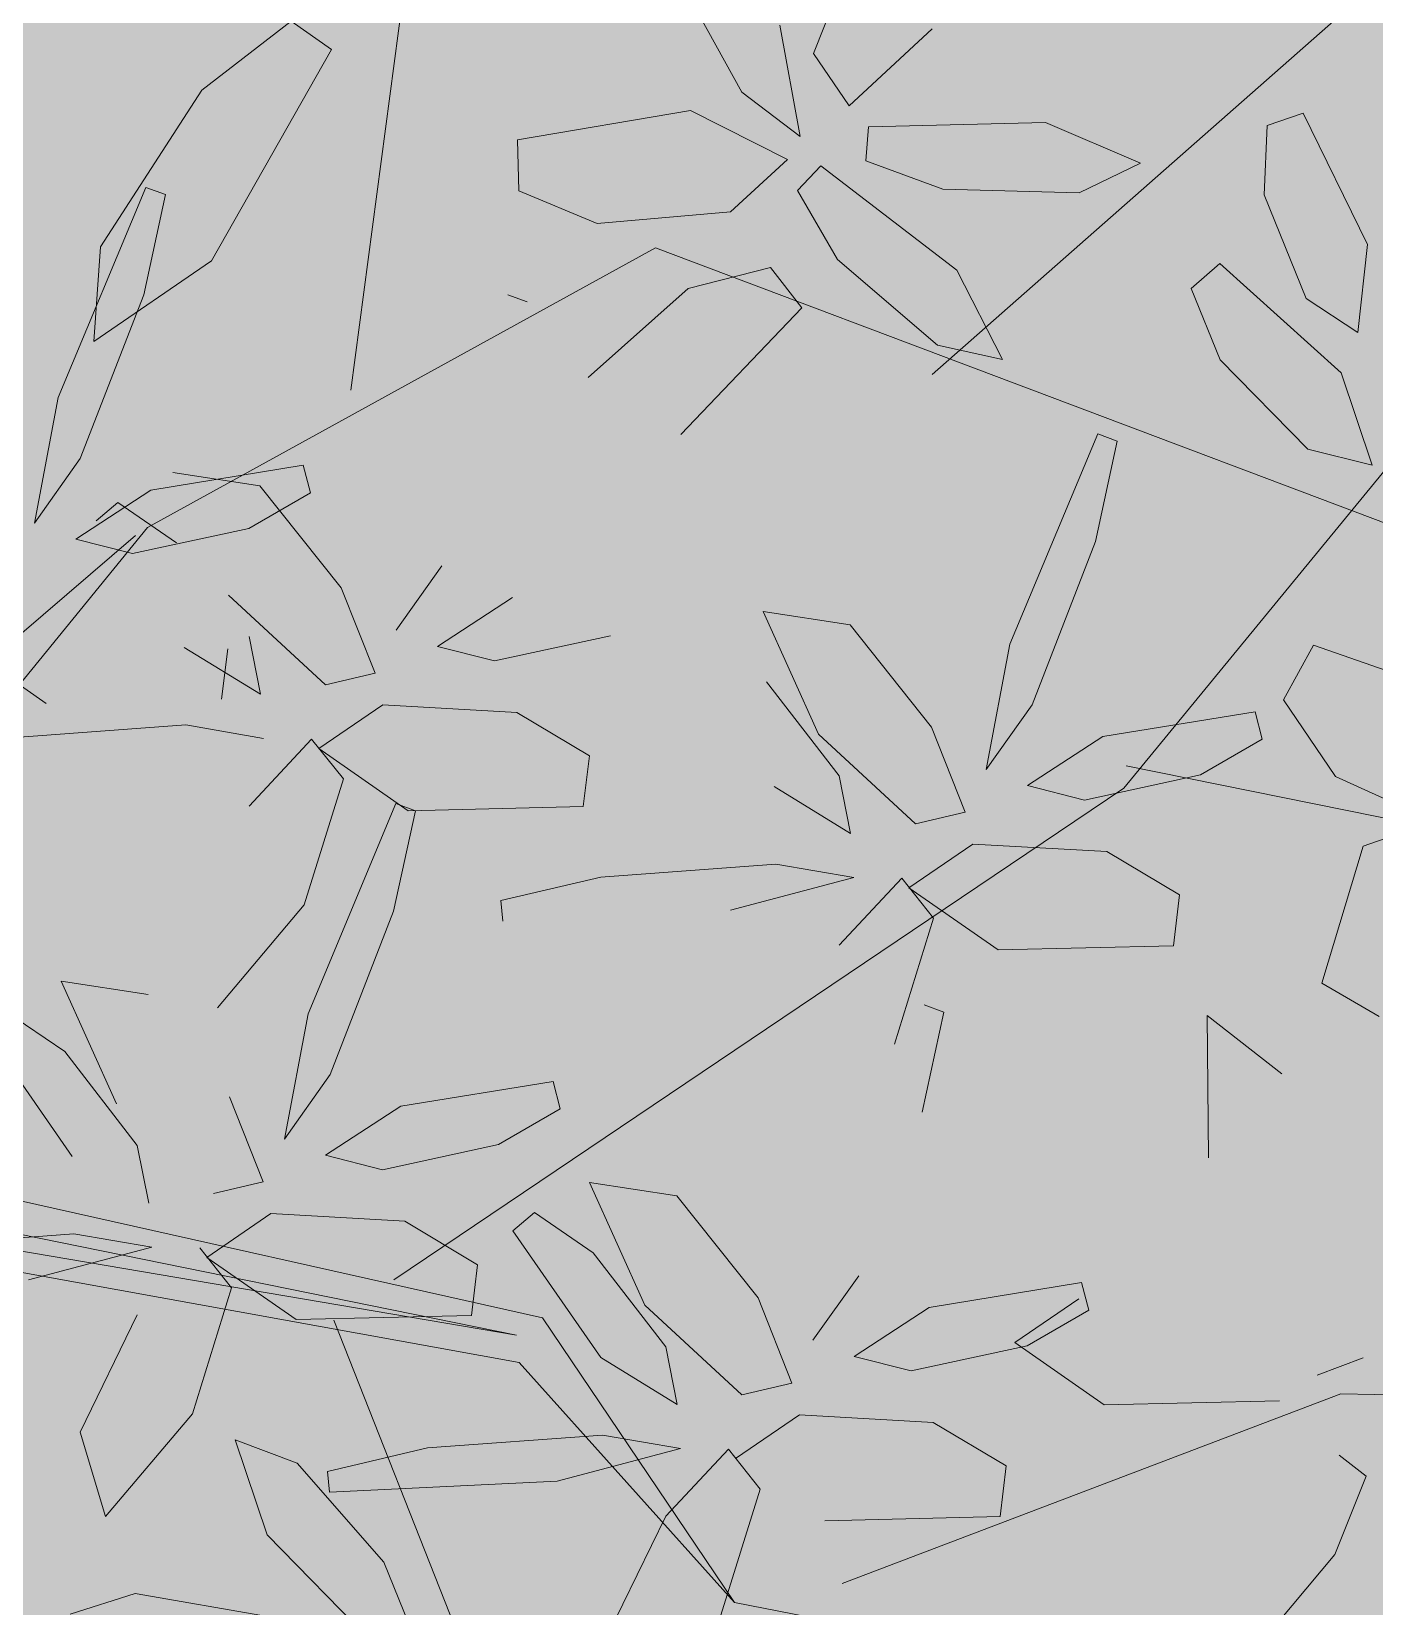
# Model space of a CAD drawing. Header units: metres. Extents: x 349703 to 349913, y 9282546 to 9282694.
# Drawn here: x 349753.824 to 349754.506, y 9282675.481 to 9282676.282 of the extents above; entities that cross this region are included whole.
import ezdxf

# ---------------------------------------------------------------- set-up
doc = ezdxf.new("R2010")
doc.units = ezdxf.units.M
doc.header["$LTSCALE"] = 0.25
doc.layers.add('AREA-VERDE', color=3, linetype='CONTINUOUS', lineweight=9)
doc.layers.add('ARQ-FONDO', color=253, linetype='CONTINUOUS', lineweight=9)

# ---------------------------------------------------------------- blocks, each defined once
blk = doc.blocks.new('291')
at = {"layer": 'AREA-VERDE', "lineweight": 0, "true_color": 0xc4e4b2, "transparency": 33554687}
h = blk.add_hatch(color=3, dxfattribs=at)
h.dxf.hatch_style = 1
h.paths.add_polyline_path([(349597.5555, 9282677.28782), (349595.42055, 9282677.28782), (349595.42055, 9282674.59295), (349597.5555, 9282674.59295)])
blk = doc.blocks.new('ARR2')
at = {"layer": 'ARQ-FONDO', "lineweight": 5}
for p, q in [((2741.5187, 1214.8365), (2741.6275, 1215.6613)), ((2741.8584, 1215.0838), (2741.902, 1215.195)), ((2741.7521, 1215.1527), (2741.8057, 1215.0554)), ((2741.4748, 1215.1076), (2741.4091, 1215.057)), ((2741.5043, 1215.0867), (2741.4748, 1215.1076)), ((2741.9454, 1214.8481), (2742.2422, 1215.1094)), ((2741.8486, 1215.0229), (2741.8337, 1215.1046)), ((2741.9455, 1215.1019), (2741.8846, 1215.0455)), ((2741.4162, 1214.9316), (2741.5043, 1215.0867)), ((2741.8846, 1215.0455), (2741.8584, 1215.0838)), ((2741.4091, 1215.057), (2741.3349, 1214.9418)), ((2741.8057, 1215.0554), (2741.8486, 1215.0229)), ((2741.768, 1215.0419), (2741.641, 1215.0204)), ((2741.8393, 1215.006), (2741.768, 1215.0419)), ((2742.2178, 1215.04), (2742.1915, 1215.0311)), ((2742.2652, 1214.9437), (2742.2178, 1215.04)), ((2741.8986, 1215.03), (2741.8968, 1215.005)), ((2742.0286, 1215.0333), (2741.8986, 1215.03)), ((2742.0983, 1215.0034), (2742.0286, 1215.0333)), ((2742.1915, 1215.0311), (2742.1891, 1214.98)), ((2741.641, 1215.0204), (2741.6419, 1214.9829)), ((2741.7975, 1214.9675), (2741.8393, 1215.006)), ((2741.8968, 1215.005), (2741.9534, 1214.9843)), ((2742.0533, 1214.9815), (2742.0983, 1215.0034)), ((2741.8636, 1215.0014), (2741.8465, 1214.9832)), ((2741.9635, 1214.9248), (2741.8636, 1215.0014)), ((2741.3037, 1214.8311), (2741.3682, 1214.9854)), ((2741.3825, 1214.9802), (2741.3665, 1214.9065)), ((2741.3682, 1214.9854), (2741.3825, 1214.9802)), ((2741.6419, 1214.9829), (2741.6994, 1214.959)), ((2741.8465, 1214.9832), (2741.8759, 1214.9326)), ((2741.9534, 1214.9843), (2742.0533, 1214.9815)), ((2742.1891, 1214.98), (2742.22, 1214.9038)), ((2741.6994, 1214.959), (2741.7975, 1214.9675)), ((2741.3349, 1214.9418), (2741.3299, 1214.8724)), ((2741.3693, 1214.7358), (2741.7422, 1214.9411)), ((2741.7422, 1214.9411), (2742.4277, 1214.6823)), ((2742.2579, 1214.879), (2742.2652, 1214.9437)), ((2741.3299, 1214.8724), (2741.4162, 1214.9316)), ((2741.8267, 1214.9266), (2741.7663, 1214.9113)), ((2741.8498, 1214.897), (2741.8267, 1214.9266)), ((2741.8759, 1214.9326), (2741.9493, 1214.8697)), ((2741.997, 1214.8592), (2741.9635, 1214.9248)), ((2742.1566, 1214.9296), (2742.1357, 1214.9112)), ((2742.2457, 1214.8494), (2742.1566, 1214.9296)), ((2741.7663, 1214.9113), (2741.6928, 1214.8459)), ((2742.1357, 1214.9112), (2742.1569, 1214.8589)), ((2741.3665, 1214.9065), (2741.3199, 1214.7864)), ((2741.6338, 1214.9067), (2741.6481, 1214.9014)), ((2742.22, 1214.9038), (2742.2579, 1214.879)), ((2741.7609, 1214.8039), (2741.8498, 1214.897)), ((2742.0863, 1214.5442), (2742.3668, 1214.8866)), ((2741.9493, 1214.8697), (2741.997, 1214.8592)), ((2742.1569, 1214.8589), (2742.2212, 1214.7932)), ((2742.2684, 1214.7816), (2742.2457, 1214.8494)), ((2741.2863, 1214.739), (2741.3037, 1214.8311)), ((2742.0026, 1214.6501), (2742.0671, 1214.8044)), ((2742.0814, 1214.7992), (2742.0654, 1214.7255)), ((2742.0671, 1214.8044), (2742.0814, 1214.7992)), ((2741.3199, 1214.7864), (2741.2863, 1214.739)), ((2742.2212, 1214.7932), (2742.2684, 1214.7816)), ((2741.3718, 1214.7631), (2741.4836, 1214.7814)), ((2741.388, 1214.7761), (2741.4519, 1214.7663)), ((2741.4836, 1214.7814), (2741.4889, 1214.7612)), ((2741.3166, 1214.7272), (2741.3718, 1214.7631)), ((2741.4889, 1214.7612), (2741.4436, 1214.735)), ((2741.4519, 1214.7663), (2741.5116, 1214.6913)), ((2741.3315, 1214.7407), (2741.3475, 1214.7541)), ((2741.3475, 1214.7541), (2741.3907, 1214.7245)), ((2740.9352, 1214.3642), (2741.3605, 1214.7299)), ((2741.0145, 1214.2999), (2741.3693, 1214.7358)), ((2741.3584, 1214.7165), (2741.3166, 1214.7272)), ((2741.4436, 1214.735), (2741.3584, 1214.7165)), ((2742.0654, 1214.7255), (2742.0188, 1214.6054)), ((2741.5855, 1214.7076), (2741.552, 1214.6603)), ((2741.5116, 1214.6913), (2741.5364, 1214.6287)), ((2741.4999, 1214.6202), (2741.4287, 1214.686)), ((2741.5822, 1214.6484), (2741.6374, 1214.6843)), ((2741.8213, 1214.6739), (2741.8852, 1214.6641)), ((2741.862, 1214.5838), (2741.8213, 1214.6739)), ((2741.7092, 1214.6562), (2741.6241, 1214.6378)), ((2741.8852, 1214.6641), (2741.9449, 1214.5891)), ((2741.2296, 1214.6521), (2741.295, 1214.6064)), ((2741.4523, 1214.6132), (2741.3962, 1214.6476)), ((2741.4237, 1214.6095), (2741.4282, 1214.6467)), ((2741.444, 1214.6556), (2741.4523, 1214.6132)), ((2741.6241, 1214.6378), (2741.5822, 1214.6484)), ((2741.9852, 1214.558), (2742.0026, 1214.6501)), ((2742.2254, 1214.6493), (2742.2034, 1214.6091)), ((2742.3553, 1214.6039), (2742.2254, 1214.6493)), ((2741.5364, 1214.6287), (2741.4999, 1214.6202)), ((2741.8239, 1214.6223), (2741.8772, 1214.5534)), ((2741.5421, 1214.6055), (2741.4952, 1214.5734)), ((2741.6404, 1214.5999), (2741.5421, 1214.6055)), ((2741.6938, 1214.568), (2741.6404, 1214.5999)), ((2742.0188, 1214.6054), (2741.9852, 1214.558)), ((2742.0707, 1214.5821), (2742.1825, 1214.6004)), ((2742.1825, 1214.6004), (2742.1877, 1214.5802)), ((2742.2034, 1214.6091), (2742.2417, 1214.5529)), ((2741.269, 1214.5811), (2741.3974, 1214.5907)), ((2741.3974, 1214.5907), (2741.4546, 1214.5808)), ((2741.9449, 1214.5891), (2741.9697, 1214.5265)), ((2741.444, 1214.531), (2741.4898, 1214.5803)), ((2741.4898, 1214.5803), (2741.5132, 1214.551)), ((2741.9332, 1214.518), (2741.862, 1214.5838)), ((2742.0155, 1214.5462), (2742.0707, 1214.5821)), ((2742.1877, 1214.5802), (2742.1424, 1214.554)), ((2741.4952, 1214.5734), (2741.5606, 1214.5276)), ((2741.6893, 1214.5307), (2741.6938, 1214.568)), ((2741.8772, 1214.5534), (2741.8856, 1214.511)), ((2742.1424, 1214.554), (2742.0573, 1214.5355)), ((2742.088, 1214.5607), (2742.4728, 1214.4827)), ((2742.2417, 1214.5529), (2742.3371, 1214.5093)), ((2741.5132, 1214.551), (2741.4844, 1214.4585)), ((2741.5502, 1214.183), (2742.0863, 1214.5442)), ((2741.8856, 1214.511), (2741.8295, 1214.5454)), ((2742.0573, 1214.5355), (2742.0155, 1214.5462)), ((2741.4872, 1214.3786), (2741.5517, 1214.5329)), ((2741.5517, 1214.5329), (2741.566, 1214.5277)), ((2741.5606, 1214.5276), (2741.6893, 1214.5307)), ((2741.566, 1214.5277), (2741.55, 1214.454)), ((2741.9697, 1214.5265), (2741.9332, 1214.518)), ((2742.3322, 1214.5263), (2742.2618, 1214.5016)), ((2741.9754, 1214.5032), (2741.9284, 1214.4711)), ((2742.0736, 1214.4977), (2741.9754, 1214.5032)), ((2742.1271, 1214.4658), (2742.0736, 1214.4977)), ((2742.2618, 1214.5016), (2742.2315, 1214.4009)), ((2741.7022, 1214.4789), (2741.8307, 1214.4885)), ((2741.8307, 1214.4885), (2741.8879, 1214.4786)), ((2741.6288, 1214.4617), (2741.7022, 1214.4789)), ((2741.8879, 1214.4786), (2741.7973, 1214.4547)), ((2741.8772, 1214.4288), (2741.9231, 1214.4781)), ((2741.9231, 1214.4781), (2741.9465, 1214.4488)), ((2741.9284, 1214.4711), (2741.9939, 1214.4254)), ((2741.6303, 1214.4465), (2741.6288, 1214.4617)), ((2742.1226, 1214.4285), (2742.1271, 1214.4658)), ((2741.4844, 1214.4585), (2741.4206, 1214.383)), ((2741.55, 1214.454), (2741.5034, 1214.3339)), ((2741.9465, 1214.4488), (2741.9177, 1214.3562)), ((2741.9939, 1214.4254), (2742.1226, 1214.4285)), ((2741.3059, 1214.4024), (2741.3698, 1214.3926)), ((2741.3465, 1214.3123), (2741.3059, 1214.4024)), ((2742.2315, 1214.4009), (2742.2736, 1214.3766)), ((2741.2654, 1214.3803), (2741.3085, 1214.3507)), ((2741.4698, 1214.2865), (2741.4872, 1214.3786)), ((2741.9541, 1214.3798), (2741.9381, 1214.3062)), ((2741.9397, 1214.3851), (2741.9541, 1214.3798)), ((2741.3141, 1214.2738), (2741.2494, 1214.3669)), ((2742.1474, 1214.3773), (2742.1484, 1214.2727)), ((2742.2023, 1214.3344), (2742.1474, 1214.3773)), ((2741.3085, 1214.3507), (2741.3618, 1214.2818)), ((2741.5034, 1214.3339), (2741.4698, 1214.2865)), ((2741.5552, 1214.3106), (2741.6671, 1214.3289)), ((2741.6671, 1214.3289), (2741.6723, 1214.3087)), ((2741.4295, 1214.3176), (2741.4543, 1214.255)), ((2741.5001, 1214.2747), (2741.5552, 1214.3106)), ((2741.0145, 1214.2999), (2741.6594, 1214.1552)), ((2741.6723, 1214.3087), (2741.627, 1214.2825)), ((2740.9784, 1214.277), (2741.6403, 1214.1425)), ((2741.3618, 1214.2818), (2741.3702, 1214.2395)), ((2741.5419, 1214.264), (2741.5001, 1214.2747)), ((2741.627, 1214.2825), (2741.5419, 1214.264)), ((2741.6403, 1214.1425), (2740.9849, 1214.2535)), ((2741.4543, 1214.255), (2741.4177, 1214.2465)), ((2741.6939, 1214.2545), (2741.7579, 1214.2447)), ((2741.7346, 1214.1645), (2741.6939, 1214.2545)), ((2740.9909, 1214.2402), (2741.6422, 1214.1223)), ((2741.7579, 1214.2447), (2741.8176, 1214.1698)), ((2741.4599, 1214.2317), (2741.413, 1214.1996)), ((2741.5582, 1214.2261), (2741.4599, 1214.2317)), ((2741.6375, 1214.2191), (2741.6534, 1214.2325)), ((2741.6534, 1214.2325), (2741.6966, 1214.2029)), ((2741.1868, 1214.2074), (2741.3153, 1214.217)), ((2741.3153, 1214.217), (2741.3725, 1214.2071)), ((2741.6117, 1214.1942), (2741.5582, 1214.2261)), ((2741.7021, 1214.126), (2741.6375, 1214.2191)), ((2741.3725, 1214.2071), (2741.2819, 1214.1832)), ((2741.4077, 1214.2066), (2741.4311, 1214.1773)), ((2741.413, 1214.1996), (2741.4785, 1214.1539)), ((2741.6072, 1214.157), (2741.6117, 1214.1942)), ((2741.6966, 1214.2029), (2741.7499, 1214.134)), ((2741.8915, 1214.1861), (2741.8579, 1214.1387)), ((2741.4311, 1214.1773), (2741.4023, 1214.0847)), ((2741.9433, 1214.1627), (2742.0552, 1214.1811)), ((2742.0552, 1214.1811), (2742.0604, 1214.1609)), ((2741.8058, 1214.0986), (2741.7346, 1214.1645)), ((2741.8176, 1214.1698), (2741.8423, 1214.1071)), ((2741.8881, 1214.1269), (2741.9433, 1214.1627)), ((2742.0531, 1214.1691), (2742.0062, 1214.137)), ((2742.0604, 1214.1609), (2742.0151, 1214.1346)), ((2741.3198, 1214.0712), (2741.3618, 1214.1573)), ((2741.4785, 1214.1539), (2741.6072, 1214.157)), ((2741.5062, 1214.1534), (2741.9224, 1213.0996)), ((2741.6594, 1214.1552), (2741.8003, 1213.9461)), ((2742.0062, 1214.137), (2742.0717, 1214.0912)), ((2741.7583, 1214.0916), (2741.7021, 1214.126)), ((2741.7499, 1214.134), (2741.7583, 1214.0916)), ((2741.93, 1214.1162), (2741.8881, 1214.1269)), ((2742.0151, 1214.1346), (2741.93, 1214.1162)), ((2742.2281, 1214.113), (2742.2618, 1214.1258)), ((2741.6422, 1214.1223), (2741.8003, 1213.9461)), ((2741.8423, 1214.1071), (2741.8058, 1214.0986)), ((2741.8793, 1213.96), (2742.2455, 1214.0994)), ((2742.0717, 1214.0912), (2742.2004, 1214.0943)), ((2742.2455, 1214.0994), (2742.4659, 1214.0946)), ((2741.4023, 1214.0847), (2741.3385, 1214.0092)), ((2741.848, 1214.0839), (2741.8011, 1214.0518)), ((2741.9463, 1214.0783), (2741.848, 1214.0839)), ((2741.9998, 1214.0464), (2741.9463, 1214.0783)), ((2741.3385, 1214.0092), (2741.3198, 1214.0712)), ((2741.5749, 1214.0596), (2741.7034, 1214.0691)), ((2741.7034, 1214.0691), (2741.7606, 1214.0592)), ((2741.4336, 1214.0656), (2741.4573, 1213.9959)), ((2741.4793, 1214.0484), (2741.4336, 1214.0656)), ((2741.5015, 1214.0423), (2741.5749, 1214.0596)), ((2741.7606, 1214.0592), (2741.67, 1214.0353)), ((2741.7499, 1214.0095), (2741.7958, 1214.0588)), ((2741.7958, 1214.0588), (2741.8191, 1214.0294)), ((2741.5429, 1213.9756), (2741.4793, 1214.0484)), ((2741.9953, 1214.0092), (2741.9998, 1214.0464)), ((2742.2444, 1214.0542), (2742.2642, 1214.0389)), ((2741.503, 1214.0271), (2741.5015, 1214.0423)), ((2741.67, 1214.0353), (2741.503, 1214.0271)), ((2742.2642, 1214.0389), (2742.2411, 1213.9814)), ((2741.8191, 1214.0294), (2741.7904, 1213.9369)), ((2741.7079, 1213.9233), (2741.7499, 1214.0095)), ((2741.8666, 1214.006), (2741.9953, 1214.0092)), ((2741.4573, 1213.9959), (2741.5452, 1213.9058)), ((2741.5648, 1213.9214), (2741.5429, 1213.9756)), ((2742.2411, 1213.9814), (2742.1749, 1213.9023)), ((2741.3603, 1213.9527), (2741.3126, 1213.9375)), ((2741.4588, 1213.9356), (2741.3603, 1213.9527)), ((2741.8003, 1213.9461), (2742.1503, 1213.8779))]:
    blk.add_line(p, q, dxfattribs=at)

msp = doc.modelspace()

# ---------------------------------------------------------------- block references
at = {"layer": 'ARQ-FONDO'}
msp.add_blockref('291', (156.97282, 0), dxfattribs=at)
at = {"layer": 'ARQ-FONDO', "xscale": 0.6917913537138002, "yscale": 0.6917913537138002, "zscale": 0.6917913537138002}
msp.add_blockref('ARR2', (347857.42725, 9281835.68604), dxfattribs=at)

doc.saveas('drawing.dxf')
